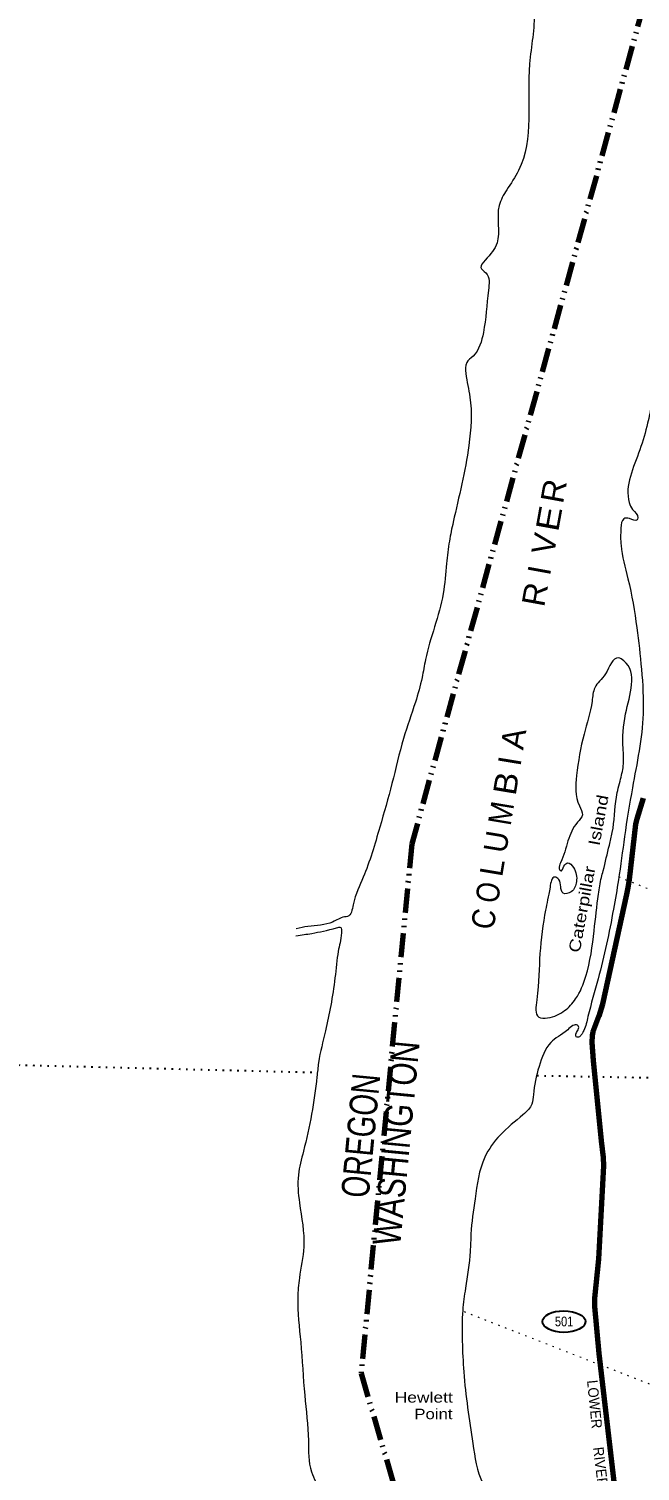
# Model space of a CAD drawing. Header units: feet. Extents: x -481249 to -254670, y -730376 to -544252.
# Drawn here: x -458650 to -449858, y -662794 to -642061 of the extents above; entities that cross this region are included whole.
import ezdxf
from ezdxf.enums import TextEntityAlignment as Align

# ---------------------------------------------------------------- set-up
doc = ezdxf.new("R2010")
doc.units = ezdxf.units.FT
doc.header["$LTSCALE"] = 70
doc.linetypes.add('DASH_DOUBLE_DOT', pattern=[9.2, 5, -1.2, 0.3, -1.2, 0.3, -1.2])
doc.linetypes.add('DOTTED', pattern=[1.5, 0.3, -1.2])
for name, color, linetype, lineweight in [('10', 7, 'DASH_DOUBLE_DOT', 70), ('17', 7, 'Continuous', 25), ('23', 7, 'Continuous', 70), ('39', 7, 'Continuous', 13), ('41', 7, 'Continuous', 13), ('42', 7, 'Continuous', 13), ('6', 7, 'DOTTED', 25), ('7', 7, 'DOTTED', 13)]:
    doc.layers.add(name, color=color, linetype=linetype, lineweight=lineweight)

msp = doc.modelspace()

# ---------------------------------------------------------------- linework, layer by layer
at = {"layer": '10'}
msp.add_lwpolyline([(-449915.37, -636157.06), (-449801.06, -641689.16), (-453143.45, -653777.22), (-453872.16, -661389.56), (-451365.82, -669891.9), (-448108.28, -672346.73)], dxfattribs=at)
at = {"layer": '17'}
msp.add_ellipse((-450953.89, -660643.99), major_axis=(309.24, -1), ratio=0.500121, dxfattribs=at)
at = {"layer": '23'}
for points in [[(-449815.18, -653121.31), (-449906.94, -653417.3), (-449923.47, -653491.41), (-450016.38, -654287.65), (-450036.28, -654407.09), (-450053.73, -654503.46), (-450398.85, -656079.25), (-450450.51, -656254.28), (-450538.3, -656481.81)], [(-450538.3, -656481.81), (-450547.84, -656531.87), (-450552.95, -656631.29), (-450533.39, -656892.75), (-450418.81, -658043.64), (-450391.7, -658286.88), (-450384.89, -658403.76), (-450458.39, -659748.25), (-450513.61, -660307.27), (-450514.35, -660428.2), (-450453.78, -661104.13), (-450100.79, -664091.24)]]:
    msp.add_lwpolyline(points, dxfattribs=at)
at = {"layer": '39'}
for points in [[(-451859.1, -636121.04), (-451829.25, -636670.65), (-451837.63, -637326.96), (-451748.41, -637638.8), (-451605.34, -638311.37), (-451509.28, -639521.41), (-451425.24, -639875.01), (-451356.78, -640214.2), (-451337.26, -640945.13), (-451416.07, -641190.35), (-451385.22, -641801.86), (-451448.59, -642566.36), (-451607.39, -644098.43), (-451777.08, -644376.99), (-451885.24, -644599.42), (-451916.34, -645139.33), (-452085.14, -645385.98), (-452148.13, -645493.95), (-452078.24, -645567.78), (-452039.28, -645818.33), (-452112.27, -646426.9), (-452261.67, -646765.89), (-452352.23, -646859.11), (-452364.62, -647016.41), (-452306.09, -647353.32), (-452321.57, -648049.33), (-452546.27, -649150.49), (-452601.9, -649424.3), (-452642.89, -649746.42), (-452691.01, -650180.09), (-452945.41, -651128.74), (-452994.55, -651384.78), (-453090.42, -651739.26), (-453260.93, -652261.25), (-453427.02, -652911.08), (-453602.43, -653536.7), (-453840.43, -654256.33), (-453985.4, -654651.33), (-454066.09, -654820.66), (-454110.25, -654827.39), (-454280.19, -654900.4), (-454635.75, -654964.14), (-454804.63, -654999.26)], [(-448817.68, -639214.43), (-448735.82, -639478.37), (-448585.35, -640029.42), (-448563.24, -640882.15), (-448598.15, -641344.13), (-448588.51, -641428.22), (-448637.08, -641592.47), (-448832.04, -642345.25), (-448848.28, -642568.29), (-448815.36, -642820.67), (-448618.72, -643650.41), (-448651.3, -643743.28), (-448670.02, -643912.37), (-448673.88, -644049.95), (-448625.02, -644161.1), (-448552.86, -644296.85), (-448540.83, -644652.4), (-448561.33, -644813.45), (-448591.14, -644950.3), (-448594.22, -645131.81), (-448621.97, -645194.88), (-448732.16, -645275.57), (-448820.02, -645201.24), (-448886.84, -645017.74), (-448862.08, -644918.67), (-448800.54, -644790.7), (-448771.06, -644665.82), (-448769.66, -644615.97), (-448843.39, -644607.89), (-448958.25, -644712.39), (-449110.85, -644951.52), (-449168.42, -645223.28), (-449316.54, -645873.62), (-449487.18, -646543.28), (-449690.6, -647455.47), (-449750.28, -647731.15), (-449862.91, -648113.1), (-450016.03, -648871.06), (-449966.9, -648972.23), (-449890.3, -649092.14), (-449901.07, -649119.78), (-450012.46, -649100.65), (-450092.52, -649104.37), (-450134.2, -649236.89), (-450133.19, -649486.36), (-450032.69, -649966.15), (-449906.48, -650670.17), (-449839.23, -651266.76), (-449815.15, -651906.02), (-449968.88, -652971.28), (-450082.44, -653672.49), (-450169.81, -654294.62), (-450241.55, -654715.64), (-450461.46, -655717.16), (-450608.56, -656259.77), (-450668.12, -656459.63), (-450703.8, -656520.48), (-450744.69, -656553.25), (-450776.54, -656548.35), (-450758.22, -656465.06), (-450742.51, -656403.64), (-450757.98, -656385.24), (-450899.68, -656449.07), (-451144.7, -656633.69), (-451312.24, -656978.16), (-451393.46, -657380.96), (-451415.35, -657520.03), (-451461.4, -657594.55), (-451543.52, -657672.04), (-451871.49, -657964.07), (-452092.23, -658281.09), (-452232.91, -658879.75), (-452291.02, -659384.98), (-452301.99, -659634.11), (-452370.81, -660164.97), (-452409.64, -660481.16), (-452416.09, -660925.99), (-452394.47, -661367.62), (-452265.32, -662395.01), (-452121.56, -662971.81), (-451983.52, -663181.27), (-451416.52, -663704.23), (-451278.15, -663973.57), (-451164.83, -664138.42), (-451086.58, -664270.35), (-450933.23, -664576.03)], [(-450388.03, -654164.7), (-450299.71, -653794.04), (-450258.74, -653615.6), (-450198.52, -653106.45), (-450139.23, -652844.72), (-450097.2, -652628.39), (-450102.99, -652406.72), (-450067.01, -651906.86), (-450093.63, -651143.8), (-450168.46, -651103.76), (-450356.73, -651331.9), (-450510.27, -651533.08), (-450549.63, -651725.54), (-450664.82, -652199.21), (-450771.43, -652794.85), (-450731.67, -653231.01), (-450689.31, -653359.93), (-450758.23, -653465.73), (-450895.63, -653733.23), (-451002.37, -654047.5), (-451020.74, -654132.78), (-450999.67, -654165.31), (-450953.83, -654098.76), (-450898.51, -654050.44), (-450816.42, -654116.63), (-450774.12, -654319.38), (-450850.21, -654466.89), (-450964.66, -654485.59), (-451000.04, -654392.79), (-451029.09, -654288.2), (-451086.11, -654254.65), (-451154.15, -654400.4), (-451219.34, -654729.81), (-451298.77, -655354.16), (-451343.37, -656019.41), (-451316.28, -656265.63), (-451188.69, -656277.24), (-450943.96, -656174.42), (-450785.33, -656005.31), (-450638.31, -655680.21), (-450520.04, -655025.04), (-450457.38, -654499.99), (-450414.68, -654259.73), (-450387.9, -654164.16)], [(-454807.42, -655098.96), (-454580.57, -655063.49), (-454222.56, -654983.85), (-454164.48, -654979.51), (-454152.56, -655053.68), (-454200.04, -655321.74), (-454246.7, -655703.56), (-454307.73, -656098.95), (-454383.91, -656463.97), (-454482.67, -656922.14), (-454506.34, -657125.02), (-454700.18, -658195.12), (-454773.69, -658536.27), (-454756.95, -658937.86), (-454694.69, -659570.22), (-454759.17, -660017.39), (-454783.08, -660300.08), (-454739.08, -660941.9), (-454682.45, -661703.82), (-454628.68, -662353.9), (-454585.32, -662804.13), (-454463.54, -663094.95), (-454442.04, -663255.2), (-454471.81, -663461.9), (-454437.43, -663590.59), (-454286.98, -663928.11), (-454206.75, -664203.78), (-454005.1, -664925.91), (-453925.64, -665157.65), (-453892.34, -665396.07), (-453831.02, -665633.28), (-453780.84, -665840.25), (-453743.42, -666002.95), (-453679.04, -666130.5), (-453469.13, -666914.72), (-453177.29, -667771.11), (-453054.63, -668101.87), (-452693.19, -668756.69), (-452520.1, -669070.91), (-452470.49, -669297.81), (-452417.97, -669421.03), (-452345.19, -669463.01), (-452255, -669525.43), (-452198.71, -669656.74), (-452188.7, -669870.55), (-452164.38, -670072.79), (-452165.9, -670198.47), (-452116.45, -670431.36), (-452185.52, -670756.67), (-452251.72, -670836.61), (-452374.88, -670881.01), (-452480.54, -671085.55), (-452563.34, -671258.81), (-452654.27, -671294.15), (-452737.01, -671393.57), (-452793.79, -671565.57), (-452910.65, -672099.06), (-453052.76, -672320.53), (-453237.22, -672626.6), (-453361.27, -672988.27), (-453531.94, -673159.04), (-453646.89, -673481.05), (-453830.66, -673691.36), (-454414.56, -674415.15), (-455009.42, -674959.02), (-455811.92, -675495.01), (-456267.49, -675775.43), (-456597.92, -675869.83), (-456854.92, -676054.11), (-457207.9, -676239.66), (-457488.81, -676421.27), (-457880.69, -676711.48), (-458207.34, -677099.33), (-458615.13, -677672.46), (-458903.38, -678258.96), (-459275.52, -679343.96), (-459318.57, -679668.02), (-459439.03, -680115.6), (-459476.23, -680659.33), (-459468.1, -681154.46), (-459493.44, -681417.15), (-459543.76, -681618.43)]]:
    msp.add_spline(points, degree=3, dxfattribs=at)
at = {"layer": '6'}
for p, q in [((-477380.5, -656492.06), (-454498.87, -657062.34)), ((-451340.26, -657107.46), (-447868.7, -657172.06))]:
    msp.add_line(p, q, dxfattribs=at)
at = {"layer": '7'}
msp.add_line((-448880.72, -654777.28), (-450163.88, -654253.89), dxfattribs=at)
msp.add_lwpolyline([(-452390.17, -660499.68), (-448127.43, -662163.18), (-447899.18, -661489.84)], dxfattribs=at)

# ---------------------------------------------------------------- texts
at = {"layer": '10'}
for s, width, p in [('WASHINGTON', 0.8, (-453309.27, -659564.42)), ('OREGON', 0.75, (-453763.63, -658877.14))]:
    msp.add_text(s, height=400, rotation=84.532, dxfattribs=dict(at, width=width)).set_placement(p)
at = {"layer": '17', "width": 0.85}
msp.add_text('501', height=140, dxfattribs=at).set_placement((-450951.18, -660712.29), align=Align.CENTER)
at = {"layer": '17', "width": 0.95}
for s, rotation, p in [('LOWER', 275.761, (-450622.24, -661492.61)), ('RIVER', 276.821, (-450535.41, -662455.51))]:
    msp.add_text(s, height=150, rotation=rotation, dxfattribs=at).set_placement(p)
at = {"layer": '41'}
for s, height, rotation, width, p in [('R', 330.5, 79.742, 1.05, (-450968.6, -648899.38)), ('E', 330.5, 79.742, 1.2, (-451037.75, -649303.86)), ('R', 330.5, 79.742, 1.05, (-451239.17, -650384.31)), ('B', 330.5, 80.625, 1.1, (-451649.96, -653094.88)), ('M', 330.5, 80.625, 0.9, (-451721.3, -653527.03)), ('U', 330.5, 80.625, 0.95, (-451786.71, -653923.24)), ('O', 330.5, 80.625, 0.85, (-451905.68, -654643.77)), ('C', 330.4, 80.625, 0.9, (-451968.57, -655024.57))]:
    msp.add_text(s, height=height, rotation=rotation, dxfattribs=dict(at, width=width)).set_placement(p)
for s, rotation, p in [('V', 79.742, (-451099.29, -649638.95)), ('I', 79.742, (-451155.85, -649933.91)), ('A', 80.625, (-451541.16, -652435.94)), ('I', 80.625, (-451580.3, -652672.99)), ('L', 80.625, (-451842.8, -654262.98))]:
    msp.add_text(s, height=330.5, rotation=rotation, dxfattribs=at).set_placement(p)
at = {"layer": '42', "width": 1.25}
msp.add_text('Caterpillar    Island', height=165, rotation=79.544, dxfattribs=at).set_placement((-450727.38, -655350.02))
at = {"layer": '42'}
for s, width, p in [('Hewlett', 1.25, (-453388.3, -661807.78)), ('Point', 1.2, (-453105.31, -662046.66))]:
    msp.add_text(s, height=150, dxfattribs=dict(at, width=width)).set_placement(p)

doc.saveas('drawing.dxf')
